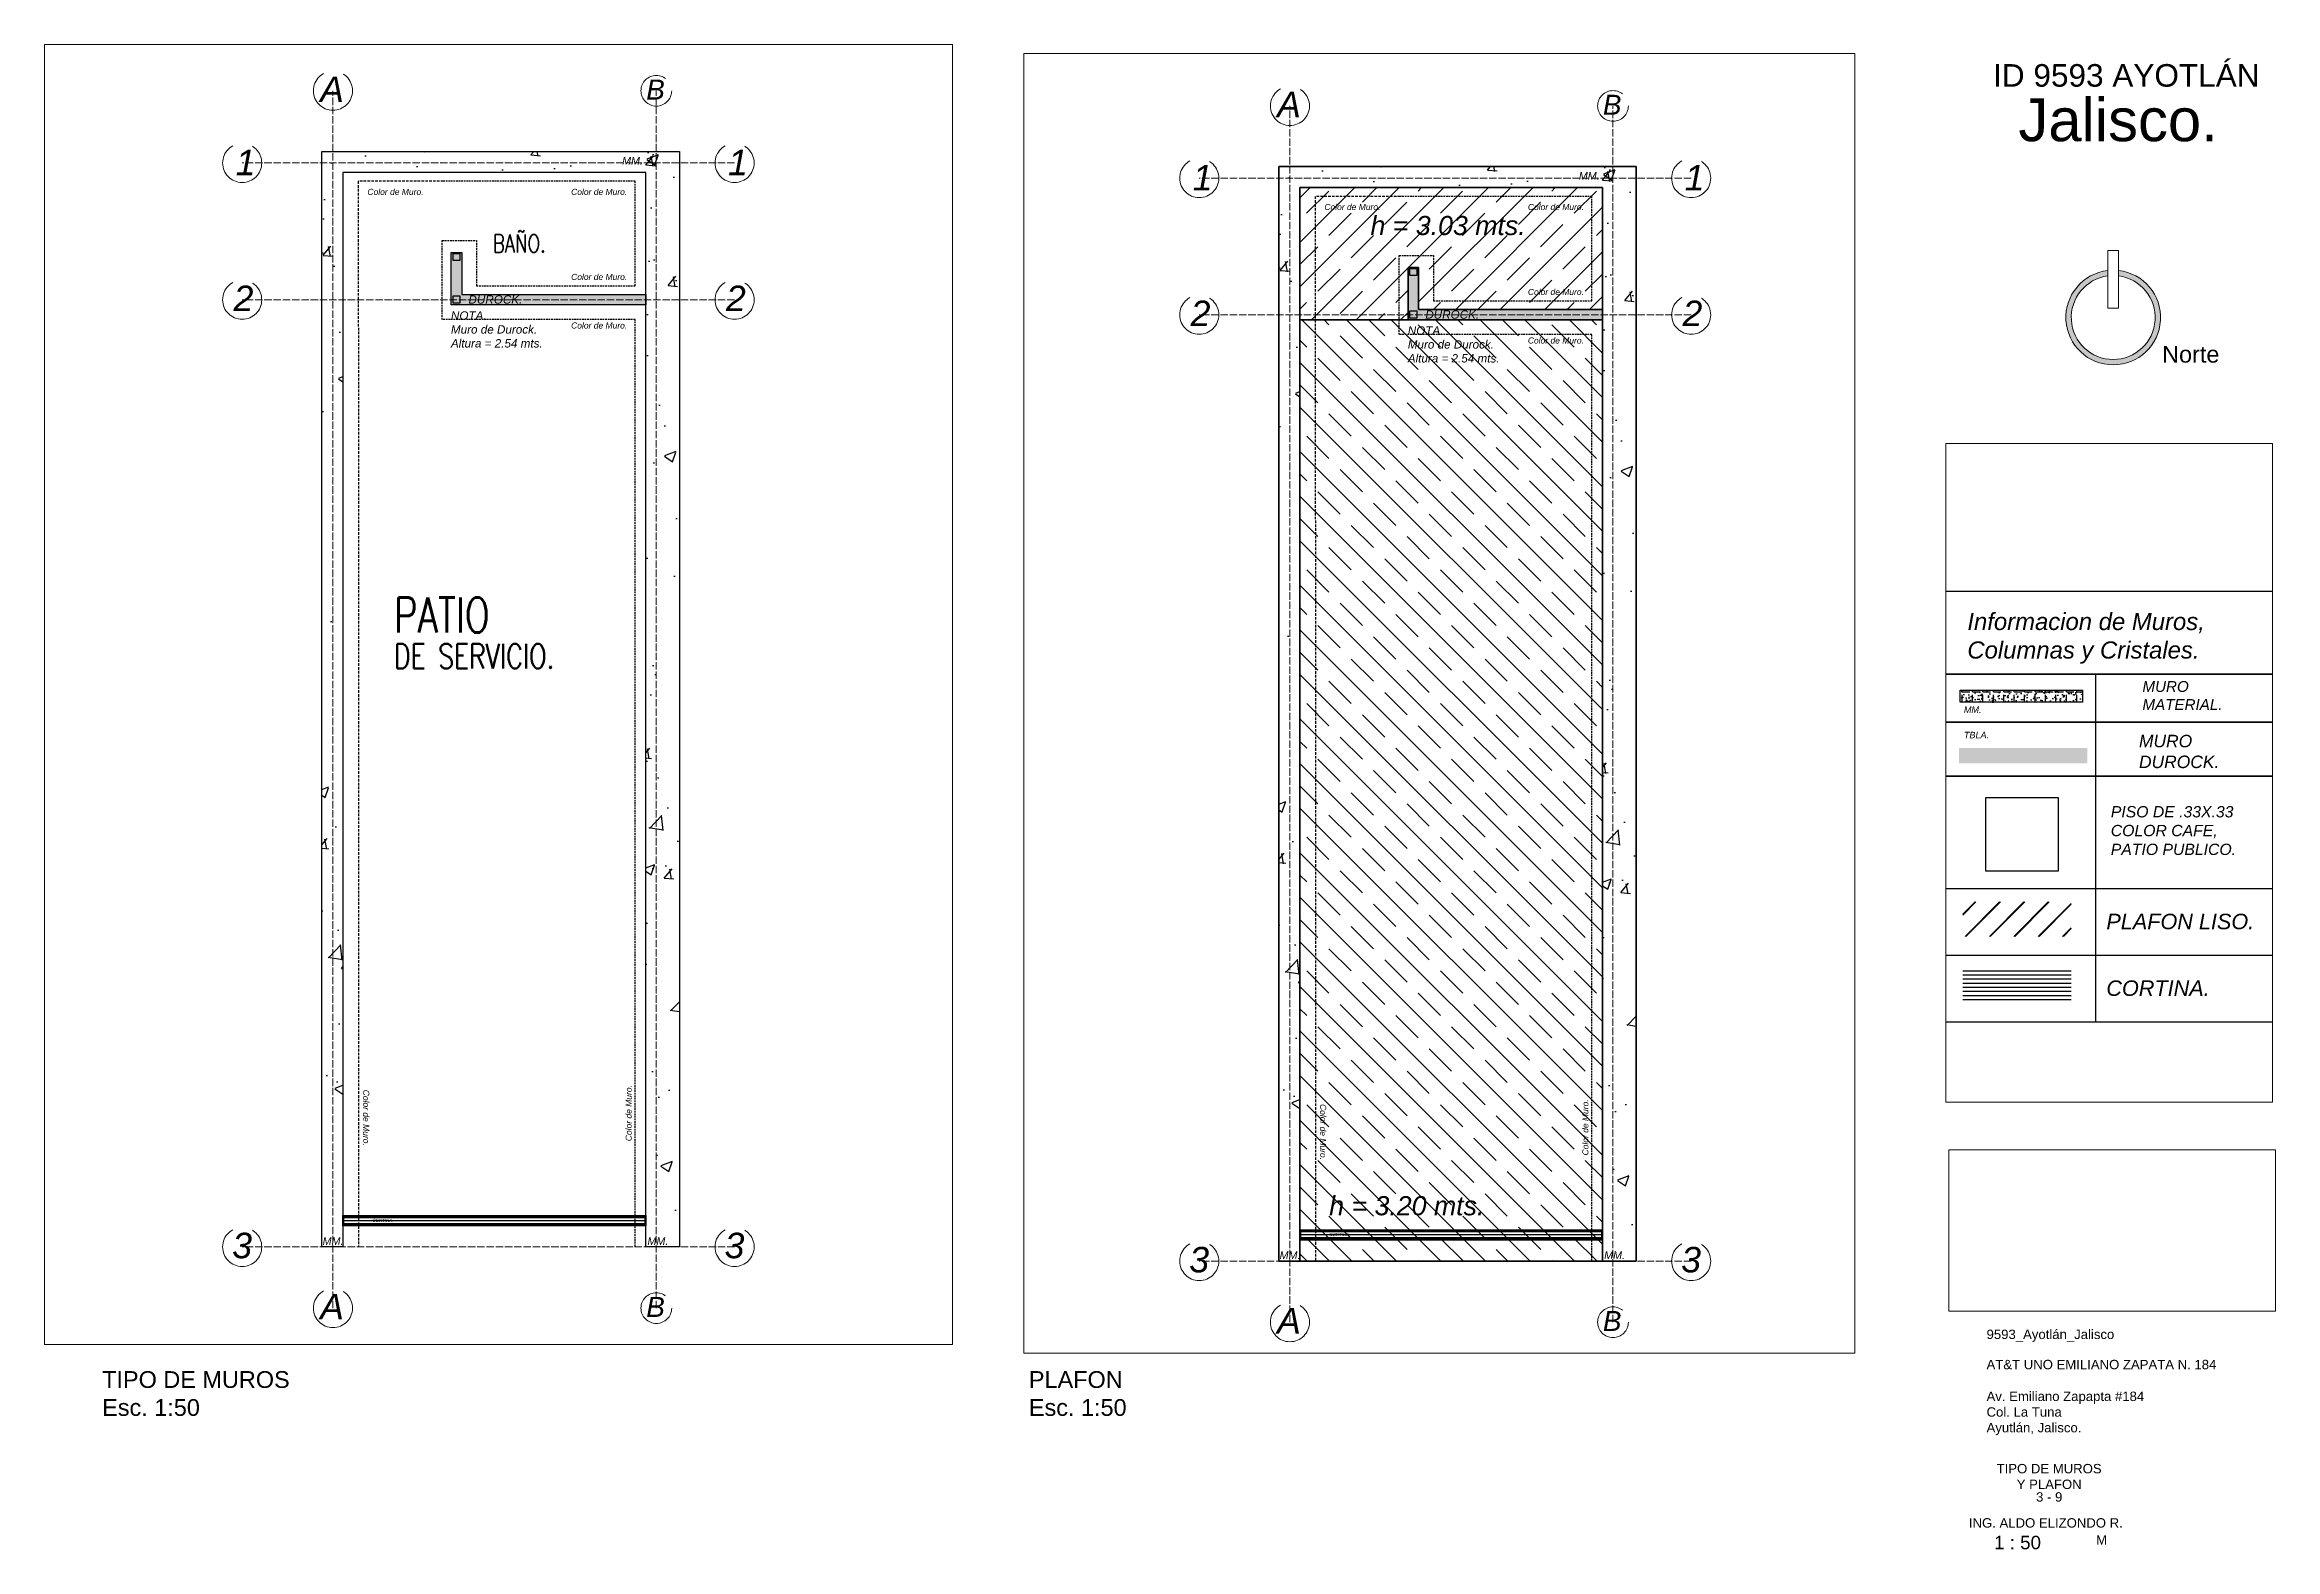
# Paper-space layout 'ARQ-03' of a CAD drawing. Header units: millimetres. Extents: x 82.4 to 165.5, y 72 to 128.1.
# The model-space entities are those that its viewports show. They can reach past a viewport. Long polylines and large blocks are cut down to what shows.
import ezdxf

# ---------------------------------------------------------------- set-up
doc = ezdxf.new("R2010")
doc.units = ezdxf.units.MM
doc.linetypes.add('ACAD_ISO02W100', pattern=[15, 12, -3])
doc.linetypes.add('X-BB-NEW$0$HIDDEN2', pattern=[0.1875, 0.125, -0.0625])
for name, color, linetype, lineweight in [('COTAS', 116, 'ACAD_ISO02W100', 20), ('INFORMACION DE AREAS', 64, 'Continuous', 18), ('MURO DUROCK', 61, 'Continuous', 25), ('PLAFON', 94, 'Continuous', 25), ('SOLAPA', 250, 'Continuous', 18)]:
    doc.layers.add(name, color=color, linetype=linetype, lineweight=lineweight)
for name, color, linetype in [('CUADRO IMFORMATIVO', 93, 'Continuous'), ('MUROS - ARQ.', 116, 'Continuous'), ('MUROS ACABADO.', 60, 'Continuous')]:
    doc.layers.add(name, color=color, linetype=linetype)
doc.styles.add('ROMANS', font='romans.shx', dxfattribs={"width": 0.75})
doc.styles.get("Standard").update_dxf_attribs({"font": 'arial.ttf'})

# ---------------------------------------------------------------- blocks, each defined once
blk = doc.blocks.new('COTAS COLOR VERDE')
at = {"layer": 'COTAS', "ltscale": 0.09}
for points in [[(10969.4, 3811.214), (10969.4, 3822.793)], [(10972.475, 3811.214), (10972.475, 3822.793)], [(10973.219, 3822.106), (10968.537, 3822.106)], [(10973.219, 3820.805), (10968.537, 3820.805)], [(10973.219, 3811.796), (10968.537, 3811.796)]]:
    blk.add_lwpolyline(points, dxfattribs=at)
at = {"layer": 'COTAS', "color": 122}
for centre, radius in [((10969.4, 3822.793), 0.186), ((10972.475, 3822.793), 0.146), ((10968.537, 3822.106), 0.186), ((10973.219, 3822.106), 0.186), ((10968.537, 3820.805), 0.186), ((10973.219, 3820.805), 0.186), ((10968.537, 3811.796), 0.186), ((10973.219, 3811.796), 0.186), ((10969.4, 3811.214), 0.186), ((10972.475, 3811.214), 0.146)]:
    blk.add_circle(centre, radius, dxfattribs=at)
at = {"layer": 'COTAS', "color": 122, "attachment_point": 1}
for s, insert, char_height in [('{\\fArial|b0|i1|c0|p34;A}', (10969.278, 3822.928), 0.24282), ('{\\fArial|b0|i1|c0|p34;B}', (10972.379, 3822.899), 0.18998), ('{\\fArial|b0|i1|c0|p34;1}', (10968.475, 3822.232), 0.24282), ('{\\fArial|b0|i1|c0|p34;1}', (10973.157, 3822.232), 0.24282), ('{\\fArial|b0|i1|c0|p34;2}', (10968.455, 3820.94), 0.24282), ('{\\fArial|b0|i1|c0|p34;2}', (10973.137, 3820.94), 0.24282), ('{\\fArial|b0|i1|c0|p34;3}', (10968.442, 3811.931), 0.24282), ('{\\fArial|b0|i1|c0|p34;3}', (10973.124, 3811.931), 0.24282), ('{\\fArial|b0|i1|c0|p34;A}', (10969.278, 3811.349), 0.24282), ('{\\fArial|b0|i1|c0|p34;B}', (10972.379, 3811.32), 0.18998)]:
    blk.add_mtext_dynamic_manual_height_columns(s, width=0.03032, gutter_width=8.818, heights=[0], dxfattribs=dict(at, insert=insert, char_height=char_height))

msp = doc.modelspace()

# ---------------------------------------------------------------- hatches: boundary and pattern name
at = {"layer": 'CUADRO IMFORMATIVO'}
h = msp.add_hatch(dxfattribs=at)
h.set_pattern_fill('ANGLE', color=151, scale=0.010385)
h.set_pattern_definition([(0, (-11794.835896, -4063.511164), (0, 0.07254180236), [0.05275767444, -0.01978412792]), (90, (-11794.835896, -4063.511164), (-0.07254180236, 4e-18), [0.05275767444, -0.01978412792])])
h.paths.add_polyline_path([(10996.895, 3821.204), (10996.895, 3821.287), (10996.043, 3821.287), (10996.043, 3821.204)])
h = msp.add_hatch(dxfattribs=at)
h.set_pattern_fill('AR-CONC', color=50, scale=0.0005)
h.paths.add_polyline_path([(10996.043, 3821.204), (10996.043, 3821.287), (10996.895, 3821.287), (10996.895, 3821.204)])
h = msp.add_hatch(color=52, dxfattribs=at)
h.dxf.hatch_style = 1
h.paths.add_polyline_path([(10996.929, 3820.778), (10996.929, 3820.885), (10996.035, 3820.885), (10996.035, 3820.778)])
h = msp.add_hatch(dxfattribs=at)
h.set_pattern_fill('JIS_LC_20A', color=71, scale=0.006)
h.set_pattern_definition([(45, (26.15879, 1.55825), (-0.0848528137, 0.0848528137), []), (45, (26.16479, 1.55825), (-0.0848528137, 0.0848528137), [])])
h.paths.add_polyline_path([(10996.063, 3819.813), (10996.817, 3819.813), (10996.817, 3819.573), (10996.063, 3819.573)])
h = msp.add_hatch(dxfattribs=at)
h.set_pattern_fill('LINE', color=86, scale=0.009)
h.paths.add_polyline_path([(10996.063, 3819.349), (10996.817, 3819.349), (10996.817, 3819.109), (10996.063, 3819.109)])
at = {"layer": 'MURO DUROCK'}
h = msp.add_hatch(color=52, dxfattribs=at)
h.dxf.hatch_style = 1
h.paths.add_polyline_path([(10970.525, 3821.256), (10970.625, 3821.256), (10970.625, 3820.856), (10972.375, 3820.856), (10972.375, 3820.756), (10970.525, 3820.756)])
at = {"layer": 'MUROS ACABADO.'}
h = msp.add_hatch(dxfattribs=at)
h.set_pattern_fill('AR-CONC', color=50, scale=0.006)
h.paths.add_polyline_path([(10969.295, 3822.216), (10972.695, 3822.216), (10972.695, 3811.796), (10972.375, 3811.796), (10972.375, 3822.016), (10969.495, 3822.016), (10969.495, 3811.796), (10969.295, 3811.796)])
h = msp.add_hatch(color=253, dxfattribs=at)
h.dxf.hatch_style = 1
h.paths.add_polyline_path([(10970.977, 3815.581), (10973.307, 3815.581)], flags=0)
edge = h.paths.add_edge_path(flags=17)
edge.add_line((10970.977, 3815.581), (10973.307, 3815.581))
edge.add_line((10970.977, 3815.581), (10970.977, 3813.005))
edge.add_line((10970.977, 3813.005), (10973.307, 3813.005))
edge.add_line((10973.307, 3813.005), (10973.307, 3814.305))
edge.add_line((10973.307, 3814.305), (10973.387, 3814.305))
edge.add_line((10973.387, 3814.305), (10973.387, 3814.275))
edge.add_line((10973.387, 3814.275), (10973.407, 3814.275))
edge.add_line((10973.407, 3814.275), (10973.407, 3812.905))
edge.add_line((10973.407, 3812.905), (10970.977, 3812.905))
edge.add_line((10970.977, 3812.905), (10970.977, 3812.851))
edge.add_line((10970.977, 3812.851), (10970.977, 3812.751))
edge.add_line((10970.977, 3812.751), (10970.737, 3812.751))
edge.add_line((10970.737, 3812.751), (10970.737, 3802.651))
edge.add_line((10970.737, 3802.651), (10971.247, 3802.651))
edge.add_line((10971.247, 3802.651), (10971.247, 3802.551))
edge.add_line((10971.247, 3802.551), (10970.637, 3802.551))
edge.add_line((10970.637, 3802.551), (10970.637, 3812.851))
edge.add_line((10970.637, 3812.851), (10970.877, 3812.851))
edge.add_line((10970.877, 3812.851), (10970.877, 3815.581))
edge.add_line((10970.877, 3815.581), (10968.507, 3815.581))
edge.add_line((10968.507, 3815.581), (10968.507, 3814.981))
edge.add_line((10968.507, 3814.981), (10967.337, 3814.981))
edge.add_line((10967.337, 3814.981), (10967.337, 3818.621))
edge.add_line((10967.337, 3818.621), (10967.737, 3818.621))
edge.add_line((10967.737, 3818.621), (10967.737, 3818.521))
edge.add_line((10967.737, 3818.521), (10967.437, 3818.521))
edge.add_line((10967.437, 3818.521), (10967.437, 3815.681))
edge.add_line((10967.437, 3815.681), (10967.457, 3815.681))
edge.add_line((10967.457, 3815.681), (10967.457, 3815.081))
edge.add_line((10967.457, 3815.081), (10968.407, 3815.081))
edge.add_line((10968.407, 3815.081), (10968.407, 3815.681))
edge.add_line((10968.407, 3815.681), (10973.407, 3815.681))
edge.add_line((10973.407, 3815.681), (10973.407, 3816.281))
edge.add_line((10973.407, 3816.281), (10974.607, 3816.281))
edge.add_line((10974.607, 3816.281), (10974.607, 3815.681))
edge.add_line((10974.607, 3815.681), (10977.127, 3815.681))
edge.add_line((10977.127, 3815.681), (10977.127, 3815.096))
edge.add_line((10977.127, 3815.096), (10977.042, 3815.096))
edge.add_line((10977.042, 3815.096), (10977.042, 3815.131))
edge.add_line((10977.042, 3815.131), (10977.027, 3815.131))
edge.add_line((10977.027, 3815.131), (10977.027, 3815.581))
edge.add_line((10977.027, 3815.581), (10974.507, 3815.581))
edge.add_line((10974.507, 3815.581), (10974.507, 3816.181))
edge.add_line((10974.507, 3816.181), (10973.507, 3816.181))
edge.add_line((10973.507, 3816.181), (10973.507, 3815.031))
edge.add_line((10973.507, 3815.031), (10973.407, 3815.031))
edge.add_line((10973.407, 3815.031), (10973.387, 3815.031))
edge.add_line((10973.387, 3815.031), (10973.387, 3815.001))
edge.add_line((10973.387, 3815.001), (10973.307, 3815.001))
edge.add_line((10973.307, 3815.001), (10973.307, 3815.031))
edge.add_line((10973.307, 3815.031), (10973.307, 3815.581))
edge = h.paths.add_edge_path()
edge.add_line((10971.247, 3802.551), (10971.347, 3802.551))
edge.add_line((10971.247, 3801.471), (10971.247, 3802.551))
edge.add_line((10971.247, 3801.471), (10970.647, 3801.471))
edge.add_line((10970.647, 3801.471), (10970.647, 3798.491))
edge.add_line((10970.647, 3798.491), (10971.381, 3798.491))
edge.add_line((10971.381, 3798.491), (10971.063, 3796.039))
edge.add_line((10971.063, 3796.039), (10973.377, 3796.039))
edge.add_line((10973.377, 3796.039), (10973.377, 3796.939))
edge.add_line((10973.377, 3796.939), (10973.277, 3796.939))
edge.add_line((10973.277, 3796.939), (10973.277, 3796.139))
edge.add_line((10973.277, 3796.139), (10971.177, 3796.139))
edge.add_line((10971.177, 3796.139), (10971.494, 3798.631))
edge.add_line((10971.494, 3798.631), (10971.394, 3798.631))
edge.add_line((10971.394, 3798.631), (10971.394, 3798.591))
edge.add_line((10971.394, 3798.591), (10970.747, 3798.591))
edge.add_line((10970.747, 3798.591), (10970.747, 3801.371))
edge.add_line((10970.747, 3801.371), (10971.347, 3801.371))
edge.add_line((10971.347, 3801.371), (10971.347, 3802.551))
edge = h.paths.add_edge_path(flags=17)
edge.add_line((10973.307, 3815.581), (10970.977, 3815.581))
edge.add_line((10973.307, 3815.031), (10973.307, 3815.581))
edge.add_line((10973.307, 3815.001), (10973.307, 3815.031))
edge.add_line((10973.387, 3815.001), (10973.307, 3815.001))
edge.add_line((10973.387, 3815.031), (10973.387, 3815.001))
edge.add_line((10973.407, 3815.031), (10973.387, 3815.031))
edge.add_line((10973.507, 3815.031), (10973.407, 3815.031))
edge.add_line((10973.507, 3816.181), (10973.507, 3815.031))
edge.add_line((10974.507, 3816.181), (10973.507, 3816.181))
edge.add_line((10974.507, 3815.581), (10974.507, 3816.181))
edge.add_line((10977.027, 3815.581), (10974.507, 3815.581))
edge.add_line((10977.027, 3815.131), (10977.027, 3815.581))
edge.add_line((10977.042, 3815.131), (10977.027, 3815.131))
edge.add_line((10977.042, 3815.096), (10977.042, 3815.131))
edge.add_line((10977.127, 3815.096), (10977.042, 3815.096))
edge.add_line((10977.127, 3815.681), (10977.127, 3815.096))
edge.add_line((10974.607, 3815.681), (10977.127, 3815.681))
edge.add_line((10974.607, 3816.281), (10974.607, 3815.681))
edge.add_line((10973.407, 3816.281), (10974.607, 3816.281))
edge.add_line((10973.407, 3815.681), (10973.407, 3816.281))
edge.add_line((10968.407, 3815.681), (10973.407, 3815.681))
edge.add_line((10968.407, 3815.081), (10968.407, 3815.681))
edge.add_line((10967.457, 3815.081), (10968.407, 3815.081))
edge.add_line((10967.457, 3815.681), (10967.457, 3815.081))
edge.add_line((10967.437, 3815.681), (10967.457, 3815.681))
edge.add_line((10967.437, 3818.521), (10967.437, 3815.681))
edge.add_line((10967.737, 3818.521), (10967.437, 3818.521))
edge.add_line((10967.737, 3818.621), (10967.737, 3818.521))
edge.add_line((10967.337, 3818.621), (10967.737, 3818.621))
edge.add_line((10967.337, 3814.981), (10967.337, 3818.621))
edge.add_line((10968.507, 3814.981), (10967.337, 3814.981))
edge.add_line((10968.507, 3815.581), (10968.507, 3814.981))
edge.add_line((10970.877, 3815.581), (10968.507, 3815.581))
edge.add_line((10970.877, 3812.851), (10970.877, 3815.581))
edge.add_line((10970.637, 3812.851), (10970.877, 3812.851))
edge.add_line((10970.637, 3802.551), (10970.637, 3812.851))
edge.add_line((10971.247, 3802.551), (10970.637, 3802.551))
edge.add_line((10971.247, 3802.651), (10971.247, 3802.551))
edge.add_line((10970.737, 3802.651), (10971.247, 3802.651))
edge.add_line((10970.737, 3812.751), (10970.737, 3802.651))
edge.add_line((10970.977, 3812.751), (10970.737, 3812.751))
edge.add_line((10970.977, 3812.851), (10970.977, 3812.751))
edge.add_line((10970.977, 3812.905), (10970.977, 3812.851))
edge.add_line((10973.407, 3812.905), (10970.977, 3812.905))
edge.add_line((10973.407, 3814.275), (10973.407, 3812.905))
edge.add_line((10973.387, 3814.275), (10973.407, 3814.275))
edge.add_line((10973.387, 3814.305), (10973.387, 3814.275))
edge.add_line((10973.307, 3814.305), (10973.387, 3814.305))
edge.add_line((10973.307, 3813.005), (10973.307, 3814.305))
edge.add_line((10970.977, 3813.005), (10973.307, 3813.005))
edge.add_line((10970.977, 3815.581), (10970.977, 3813.005))
h = msp.add_hatch(color=253, dxfattribs=at)
h.dxf.hatch_style = 1
h.paths.add_polyline_path([(10970.977, 3815.581), (10973.307, 3815.581)], flags=0)
edge = h.paths.add_edge_path(flags=17)
edge.add_line((10970.977, 3815.581), (10973.307, 3815.581))
edge.add_line((10970.977, 3815.581), (10970.977, 3813.005))
edge.add_line((10970.977, 3813.005), (10973.307, 3813.005))
edge.add_line((10973.307, 3813.005), (10973.307, 3814.305))
edge.add_line((10973.307, 3814.305), (10973.387, 3814.305))
edge.add_line((10973.387, 3814.305), (10973.387, 3814.275))
edge.add_line((10973.387, 3814.275), (10973.407, 3814.275))
edge.add_line((10973.407, 3814.275), (10973.407, 3812.905))
edge.add_line((10973.407, 3812.905), (10970.977, 3812.905))
edge.add_line((10970.977, 3812.905), (10970.977, 3812.851))
edge.add_line((10970.977, 3812.851), (10970.977, 3812.751))
edge.add_line((10970.977, 3812.751), (10970.737, 3812.751))
edge.add_line((10970.737, 3812.751), (10970.737, 3802.651))
edge.add_line((10970.737, 3802.651), (10971.247, 3802.651))
edge.add_line((10971.247, 3802.651), (10971.247, 3802.551))
edge.add_line((10971.247, 3802.551), (10970.637, 3802.551))
edge.add_line((10970.637, 3802.551), (10970.637, 3812.851))
edge.add_line((10970.637, 3812.851), (10970.877, 3812.851))
edge.add_line((10970.877, 3812.851), (10970.877, 3815.581))
edge.add_line((10970.877, 3815.581), (10968.507, 3815.581))
edge.add_line((10968.507, 3815.581), (10968.507, 3814.981))
edge.add_line((10968.507, 3814.981), (10967.337, 3814.981))
edge.add_line((10967.337, 3814.981), (10967.337, 3818.621))
edge.add_line((10967.337, 3818.621), (10967.737, 3818.621))
edge.add_line((10967.737, 3818.621), (10967.737, 3818.521))
edge.add_line((10967.737, 3818.521), (10967.437, 3818.521))
edge.add_line((10967.437, 3818.521), (10967.437, 3815.681))
edge.add_line((10967.437, 3815.681), (10967.457, 3815.681))
edge.add_line((10967.457, 3815.681), (10967.457, 3815.081))
edge.add_line((10967.457, 3815.081), (10968.407, 3815.081))
edge.add_line((10968.407, 3815.081), (10968.407, 3815.681))
edge.add_line((10968.407, 3815.681), (10973.407, 3815.681))
edge.add_line((10973.407, 3815.681), (10973.407, 3816.281))
edge.add_line((10973.407, 3816.281), (10974.607, 3816.281))
edge.add_line((10974.607, 3816.281), (10974.607, 3815.681))
edge.add_line((10974.607, 3815.681), (10977.127, 3815.681))
edge.add_line((10977.127, 3815.681), (10977.127, 3815.096))
edge.add_line((10977.127, 3815.096), (10977.042, 3815.096))
edge.add_line((10977.042, 3815.096), (10977.042, 3815.131))
edge.add_line((10977.042, 3815.131), (10977.027, 3815.131))
edge.add_line((10977.027, 3815.131), (10977.027, 3815.581))
edge.add_line((10977.027, 3815.581), (10974.507, 3815.581))
edge.add_line((10974.507, 3815.581), (10974.507, 3816.181))
edge.add_line((10974.507, 3816.181), (10973.507, 3816.181))
edge.add_line((10973.507, 3816.181), (10973.507, 3815.031))
edge.add_line((10973.507, 3815.031), (10973.407, 3815.031))
edge.add_line((10973.407, 3815.031), (10973.387, 3815.031))
edge.add_line((10973.387, 3815.031), (10973.387, 3815.001))
edge.add_line((10973.387, 3815.001), (10973.307, 3815.001))
edge.add_line((10973.307, 3815.001), (10973.307, 3815.031))
edge.add_line((10973.307, 3815.031), (10973.307, 3815.581))
edge = h.paths.add_edge_path()
edge.add_line((10971.247, 3802.551), (10971.347, 3802.551))
edge.add_line((10971.247, 3801.471), (10971.247, 3802.551))
edge.add_line((10971.247, 3801.471), (10970.647, 3801.471))
edge.add_line((10970.647, 3801.471), (10970.647, 3798.491))
edge.add_line((10970.647, 3798.491), (10971.381, 3798.491))
edge.add_line((10971.381, 3798.491), (10971.063, 3796.039))
edge.add_line((10971.063, 3796.039), (10973.377, 3796.039))
edge.add_line((10973.377, 3796.039), (10973.377, 3796.939))
edge.add_line((10973.377, 3796.939), (10973.277, 3796.939))
edge.add_line((10973.277, 3796.939), (10973.277, 3796.139))
edge.add_line((10973.277, 3796.139), (10971.177, 3796.139))
edge.add_line((10971.177, 3796.139), (10971.494, 3798.631))
edge.add_line((10971.494, 3798.631), (10971.394, 3798.631))
edge.add_line((10971.394, 3798.631), (10971.394, 3798.591))
edge.add_line((10971.394, 3798.591), (10970.747, 3798.591))
edge.add_line((10970.747, 3798.591), (10970.747, 3801.371))
edge.add_line((10970.747, 3801.371), (10971.347, 3801.371))
edge.add_line((10971.347, 3801.371), (10971.347, 3802.551))
edge = h.paths.add_edge_path(flags=17)
edge.add_line((10973.307, 3815.581), (10970.977, 3815.581))
edge.add_line((10973.307, 3815.031), (10973.307, 3815.581))
edge.add_line((10973.307, 3815.001), (10973.307, 3815.031))
edge.add_line((10973.387, 3815.001), (10973.307, 3815.001))
edge.add_line((10973.387, 3815.031), (10973.387, 3815.001))
edge.add_line((10973.407, 3815.031), (10973.387, 3815.031))
edge.add_line((10973.507, 3815.031), (10973.407, 3815.031))
edge.add_line((10973.507, 3816.181), (10973.507, 3815.031))
edge.add_line((10974.507, 3816.181), (10973.507, 3816.181))
edge.add_line((10974.507, 3815.581), (10974.507, 3816.181))
edge.add_line((10977.027, 3815.581), (10974.507, 3815.581))
edge.add_line((10977.027, 3815.131), (10977.027, 3815.581))
edge.add_line((10977.042, 3815.131), (10977.027, 3815.131))
edge.add_line((10977.042, 3815.096), (10977.042, 3815.131))
edge.add_line((10977.127, 3815.096), (10977.042, 3815.096))
edge.add_line((10977.127, 3815.681), (10977.127, 3815.096))
edge.add_line((10974.607, 3815.681), (10977.127, 3815.681))
edge.add_line((10974.607, 3816.281), (10974.607, 3815.681))
edge.add_line((10973.407, 3816.281), (10974.607, 3816.281))
edge.add_line((10973.407, 3815.681), (10973.407, 3816.281))
edge.add_line((10968.407, 3815.681), (10973.407, 3815.681))
edge.add_line((10968.407, 3815.081), (10968.407, 3815.681))
edge.add_line((10967.457, 3815.081), (10968.407, 3815.081))
edge.add_line((10967.457, 3815.681), (10967.457, 3815.081))
edge.add_line((10967.437, 3815.681), (10967.457, 3815.681))
edge.add_line((10967.437, 3818.521), (10967.437, 3815.681))
edge.add_line((10967.737, 3818.521), (10967.437, 3818.521))
edge.add_line((10967.737, 3818.621), (10967.737, 3818.521))
edge.add_line((10967.337, 3818.621), (10967.737, 3818.621))
edge.add_line((10967.337, 3814.981), (10967.337, 3818.621))
edge.add_line((10968.507, 3814.981), (10967.337, 3814.981))
edge.add_line((10968.507, 3815.581), (10968.507, 3814.981))
edge.add_line((10970.877, 3815.581), (10968.507, 3815.581))
edge.add_line((10970.877, 3812.851), (10970.877, 3815.581))
edge.add_line((10970.637, 3812.851), (10970.877, 3812.851))
edge.add_line((10970.637, 3802.551), (10970.637, 3812.851))
edge.add_line((10971.247, 3802.551), (10970.637, 3802.551))
edge.add_line((10971.247, 3802.651), (10971.247, 3802.551))
edge.add_line((10970.737, 3802.651), (10971.247, 3802.651))
edge.add_line((10970.737, 3812.751), (10970.737, 3802.651))
edge.add_line((10970.977, 3812.751), (10970.737, 3812.751))
edge.add_line((10970.977, 3812.851), (10970.977, 3812.751))
edge.add_line((10970.977, 3812.905), (10970.977, 3812.851))
edge.add_line((10973.407, 3812.905), (10970.977, 3812.905))
edge.add_line((10973.407, 3814.275), (10973.407, 3812.905))
edge.add_line((10973.387, 3814.275), (10973.407, 3814.275))
edge.add_line((10973.387, 3814.305), (10973.387, 3814.275))
edge.add_line((10973.307, 3814.305), (10973.387, 3814.305))
edge.add_line((10973.307, 3813.005), (10973.307, 3814.305))
edge.add_line((10970.977, 3813.005), (10973.307, 3813.005))
edge.add_line((10970.977, 3815.581), (10970.977, 3813.005))
h = msp.add_hatch(dxfattribs=at)
h.set_pattern_fill('LINE', color=86, scale=0.009, angle=180)
h.set_pattern_definition([(180, (0, 0.2), (-3e-18, -0.028575), [])])
h.paths.add_polyline_path([(10972.375, 3811.996), (10969.495, 3811.996), (10969.495, 3812.095), (10972.375, 3812.095)])
h = msp.add_hatch(color=104, dxfattribs=at)
h.dxf.hatch_style = 1
h.paths.add_polyline_path([(10969.504, 3812.095), (10969.495, 3812.095), (10969.495, 3811.996), (10969.504, 3811.996)])
h = msp.add_hatch(color=104, dxfattribs=at)
h.dxf.hatch_style = 1
h.paths.add_polyline_path([(10969.504, 3812.095), (10969.504, 3812.086), (10972.366, 3812.086), (10972.366, 3812.095)])
h = msp.add_hatch(color=104, dxfattribs=at)
h.dxf.hatch_style = 1
h.paths.add_polyline_path([(10972.375, 3812.095), (10972.366, 3812.095), (10972.366, 3811.996), (10972.375, 3811.996)])
h = msp.add_hatch(color=104, dxfattribs=at)
h.dxf.hatch_style = 1
h.paths.add_polyline_path([(10969.504, 3812.005), (10969.504, 3811.996), (10972.366, 3811.996), (10972.366, 3812.005)])
at = {"layer": 'PLAFON'}
h = msp.add_hatch(dxfattribs=at)
h.set_pattern_fill('JIS_STN_1E', color=61, scale=0.3)
h.paths.add_polyline_path([(10969.495, 3822.016), (10972.375, 3822.016), (10972.375, 3820.856), (10970.625, 3820.856), (10970.625, 3821.256), (10970.525, 3821.256), (10970.525, 3820.756), (10969.495, 3820.756)])
h = msp.add_hatch(dxfattribs=at)
h.set_pattern_fill('JIS_STN_1E', color=61, scale=0.3, angle=90)
h.paths.add_polyline_path([(10969.495, 3820.756), (10972.375, 3820.756), (10972.375, 3811.796), (10969.495, 3811.796)])

# ---------------------------------------------------------------- linework, layer by layer
at = {"layer": 'CUADRO IMFORMATIVO'}
for p, q in [((10998.248, 3821.973), (10995.94, 3821.973)), ((10995.94, 3821.973), (10995.94, 3821.397)), ((10995.94, 3821.397), (10998.248, 3821.397)), ((10995.94, 3821.397), (10998.248, 3821.397)), ((10998.248, 3821.397), (10995.94, 3821.397)), ((10995.94, 3821.397), (10995.94, 3820.683)), ((10996.985, 3821.397), (10996.985, 3820.689)), ((10995.94, 3821.065), (10998.248, 3821.065)), ((10998.248, 3821.065), (10995.94, 3821.065)), ((10996.985, 3821.004), (10996.985, 3819.44)), ((10995.94, 3820.689), (10998.248, 3820.689)), ((10998.248, 3820.689), (10995.94, 3820.689)), ((10995.94, 3820.683), (10995.94, 3819.44)), ((10996.985, 3820.54), (10996.985, 3818.976)), ((10995.94, 3820.219), (10995.94, 3818.976)), ((10998.248, 3819.904), (10995.94, 3819.904)), ((10998.248, 3819.904), (10995.94, 3819.904)), ((10998.248, 3819.44), (10995.94, 3819.44)), ((10998.248, 3819.44), (10995.94, 3819.44)), ((10998.248, 3818.976), (10995.94, 3818.976))]:
    msp.add_line(p, q, dxfattribs=at)
at = {"layer": 'CUADRO IMFORMATIVO', "color": 60}
msp.add_lwpolyline([(10996.043, 3821.204), (10996.043, 3821.287), (10996.895, 3821.287), (10996.895, 3821.204)], close=True, dxfattribs=at)
at = {"layer": 'CUADRO IMFORMATIVO', "color": 71}
msp.add_lwpolyline([(10996.22, 3820.029), (10996.729, 3820.029), (10996.729, 3820.538), (10996.22, 3820.538)], close=True, dxfattribs=at)
at = {"layer": 'MURO DUROCK'}
msp.add_lwpolyline([(10970.525, 3821.256), (10970.625, 3821.256), (10970.625, 3820.856), (10972.375, 3820.856), (10972.375, 3820.756), (10970.525, 3820.756), (10970.525, 3821.256)], dxfattribs=at)
at = {"layer": 'MUROS - ARQ.'}
msp.add_lwpolyline([(10972.375, 3811.796), (10972.695, 3811.796), (10972.695, 3822.216), (10969.295, 3822.216), (10969.295, 3811.796), (10969.495, 3811.796), (10969.495, 3822.016), (10972.375, 3822.016), (10972.375, 3820.856), (10970.625, 3820.856), (10970.625, 3821.256), (10970.525, 3821.256), (10970.525, 3820.756), (10972.375, 3820.756)], close=True, dxfattribs=at)
msp.add_lwpolyline([(10969.495, 3811.796), (10972.375, 3811.796)], dxfattribs=at)
at = {"layer": 'MUROS ACABADO.'}
msp.add_lwpolyline([(10969.295, 3822.216), (10972.695, 3822.216), (10972.695, 3811.796), (10972.375, 3811.796), (10972.375, 3822.016), (10969.495, 3822.016), (10969.495, 3811.796), (10969.295, 3811.796), (10969.295, 3822.216)], dxfattribs=at)
at = {"layer": 'MUROS ACABADO.', "color": 253, "linetype": 'X-BB-NEW$0$HIDDEN2', "ltscale": 3}
msp.add_lwpolyline([(10970.45, 3821.932), (10969.641, 3821.932), (10969.644, 3811.796)], dxfattribs=at)
at = {"layer": 'MUROS ACABADO.', "color": 30, "linetype": 'X-BB-NEW$0$HIDDEN2', "ltscale": 2}
msp.add_lwpolyline([(10972.275, 3811.803), (10972.274, 3820.618), (10970.44, 3820.618), (10970.44, 3821.369), (10970.766, 3821.369), (10970.766, 3820.938), (10972.274, 3820.938), (10972.274, 3821.932), (10970.45, 3821.932)], dxfattribs=at)
at = {"layer": 'MUROS ACABADO.', "color": 96}
for points in [[(10970.542, 3821.246), (10970.608, 3821.246), (10970.608, 3821.179), (10970.542, 3821.179)], [(10970.542, 3820.841), (10970.608, 3820.841), (10970.608, 3820.774), (10970.542, 3820.774)]]:
    msp.add_lwpolyline(points, close=True, dxfattribs=at)
at = {"layer": 'MUROS ACABADO.'}
for points in [[(10972.375, 3811.996), (10969.495, 3811.996), (10969.495, 3812.095), (10972.375, 3812.095)], [(10972.366, 3812.005), (10969.504, 3812.005), (10969.504, 3812.086), (10972.366, 3812.086)]]:
    msp.add_lwpolyline(points, close=True, dxfattribs=at)
at = {"layer": 'PLAFON', "color": 61}
for p, q in [((10969.495, 3820.756), (10972.375, 3820.756)), ((10969.495, 3811.796), (10969.495, 3820.756)), ((10972.375, 3820.756), (10972.375, 3811.796)), ((10972.375, 3811.796), (10969.495, 3811.796))]:
    msp.add_line(p, q, dxfattribs=at)
msp.add_lwpolyline([(10969.495, 3822.016), (10972.375, 3822.016), (10972.375, 3820.856), (10970.625, 3820.856), (10970.625, 3821.256), (10970.525, 3821.256), (10970.525, 3820.756), (10969.495, 3820.756), (10969.495, 3822.016)], dxfattribs=at)

# ---------------------------------------------------------------- block references
at = {"layer": 'COTAS'}
msp.add_blockref('COTAS COLOR VERDE', (0, 0), dxfattribs=at)

# ---------------------------------------------------------------- texts
at = {"layer": 'CUADRO IMFORMATIVO', "color": 7, "attachment_point": 1}
for s, insert, char_height in [('{\\fArial|b0|i1|c0|p34;Informacion de Muros, \\PColumnas y Cristales.}', (10996.094, 3821.824), 0.11888), ('{\\fArial|b0|i1|c0|p34;MURO \\PMATERIAL.}', (10997.312, 3821.35), 0.0755), ('{\\fArial|b0|i1|c0|p34;MURO \\PDUROCK.}', (10997.288, 3820.976), 0.08676), ('{\\fArial|b0|i1|c0|p34;PISO DE .33X.33\\PCOLOR CAFE, \\PPATIO PUBLICO. }', (10997.092, 3820.48), 0.07849)]:
    msp.add_mtext_dynamic_manual_height_columns(s, width=3.703, gutter_width=12.5, heights=[0], dxfattribs=dict(at, insert=insert, char_height=char_height))
at = {"layer": 'CUADRO IMFORMATIVO', "color": 61, "char_height": 0.04516, "attachment_point": 1}
for s, insert in [('{\\fArial|b0|i1|c0|p34;MM.}', (10996.07, 3821.174)), ('{\\fArial|b0|i1|c0|p34;TBLA.}', (10996.07, 3820.997))]:
    msp.add_mtext_dynamic_manual_height_columns(s, width=3.703, gutter_width=12.5, heights=[0], dxfattribs=dict(at, insert=insert))
at = {"layer": 'CUADRO IMFORMATIVO', "color": 255, "char_height": 0.10772, "attachment_point": 1}
for s, insert in [('{\\fArial|b0|i1|c0|p34;PLAFON LISO.}', (10997.061, 3819.731)), ('{\\fArial|b0|i1|c0|p34;CORTINA.}', (10997.061, 3819.267))]:
    msp.add_mtext_dynamic_manual_height_columns(s, width=3.703, gutter_width=12.5, heights=[0], dxfattribs=dict(at, insert=insert))
at = {"layer": 'INFORMACION DE AREAS', "color": 64, "style": 'ROMANS', "width": 0.75}
for s, height, p in [('BAÑO.', 0.1683, (10970.921, 3821.256)), ('PATIO', 0.3328, (10969.981, 3817.64)), ('DE SERVICIO.', 0.23376, (10969.981, 3817.298))]:
    msp.add_text(s, height=height, dxfattribs=at).set_placement(p)
at = {"layer": 'MURO DUROCK', "color": 61, "char_height": 0.07943, "attachment_point": 1}
for s, insert in [('{\\fArial|b0|i1|c0|p34;DUROCK.}', (10970.689, 3820.847)), ('{\\fArial|b0|i1|c0|p34;NOTA.\\PMuro de Durock.\\PAltura = 2.54 mts.}', (10970.522, 3820.695))]:
    msp.add_mtext_dynamic_manual_height_columns(s, width=3.703, gutter_width=12.5, heights=[0], dxfattribs=dict(at, insert=insert))
at = {"layer": 'MUROS ACABADO.', "color": 61, "char_height": 0.07292, "attachment_point": 1}
for insert in [(10972.15, 3822.163), (10969.302, 3811.888), (10972.391, 3811.888)]:
    msp.add_mtext_dynamic_manual_height_columns('{\\fArial|b0|i1|c0|p34;MM.}', width=3.703, gutter_width=12.5, heights=[0], dxfattribs=dict(at, insert=insert))
at = {"layer": 'MUROS ACABADO.', "color": 252, "insert": (10969.728, 3821.86), "char_height": 0.05773, "attachment_point": 1}
msp.add_mtext_dynamic_manual_height_columns('{\\fArial|b0|i1|c0|p34;Color de Muro.}', width=3.703, gutter_width=12.5, heights=[0], dxfattribs=at)
at = {"layer": 'MUROS ACABADO.', "color": 30, "char_height": 0.05773, "attachment_point": 1}
for insert in [(10971.665, 3821.86), (10971.665, 3821.051), (10971.665, 3820.589)]:
    msp.add_mtext_dynamic_manual_height_columns('{\\fArial|b0|i1|c0|p34;Color de Muro.}', width=3.703, gutter_width=12.5, heights=[0], dxfattribs=dict(at, insert=insert))
at = {"layer": 'MUROS ACABADO.', "color": 30, "insert": (10972.183, 3812.802), "char_height": 0.05773, "attachment_point": 1, "rotation": 90}
msp.add_mtext_dynamic_manual_height_columns('{\\fArial|b0|i1|c0|p34;Color de Muro.}', width=3.703, gutter_width=12.5, heights=[0], dxfattribs=at)
at = {"layer": 'MUROS ACABADO.', "color": 252, "insert": (10969.745, 3813.291), "char_height": 0.05773, "attachment_point": 1, "rotation": 270}
msp.add_mtext_dynamic_manual_height_columns('{\\fArial|b0|i1|c0|p34;Color de Muro.}', width=3.703, gutter_width=12.5, heights=[0], dxfattribs=at)
at = {"layer": 'MUROS ACABADO.', "color": 106, "insert": (10969.775, 3812.063), "char_height": 0.02977, "attachment_point": 1}
msp.add_mtext_dynamic_manual_height_columns('{\\fArial|b0|i1|c0|p34;CORTINA.}', width=3.703, gutter_width=12.5, heights=[0], dxfattribs=at)
at = {"layer": 'PLAFON', "color": 84, "char_height": 0.18204, "attachment_point": 1}
for s, insert in [('{\\fArial|b0|i1|c0|p34;h = 3.03 mts.}', (10970.167, 3821.746)), ('{\\fArial|b0|i1|c0|p34;h = 3.20 mts.}', (10969.774, 3812.414))]:
    msp.add_mtext_dynamic_manual_height_columns(s, width=3.703, gutter_width=12.5, heights=[0], dxfattribs=dict(at, insert=insert))

psp = doc.layouts.new('ARQ-03')

# ---------------------------------------------------------------- hatches: boundary and pattern name
at = {"layer": 'SOLAPA'}
h = psp.add_hatch(color=256, dxfattribs=at)
h.dxf.hatch_style = 1
h.paths.add_polyline_path([(159.626, 119.652), (159.626, 119.45, -15.463637), (159.224, 119.45), (159.224, 119.652, 17.46136)])

# ---------------------------------------------------------------- linework, layer by layer
psp.add_lwpolyline([(159.224, 118.244), (159.224, 120.4), (159.626, 120.4), (159.626, 118.244)], close=True, dxfattribs=at)
for radius, start, end in [(1.763, 96.55542, 83.44458), (1.563, 97.40008, 82.59992)]:
    psp.add_arc((159.425, 117.9), radius, start, end, dxfattribs=at)

# ---------------------------------------------------------------- texts
at = {"layer": 'SOLAPA', "attachment_point": 1}
for s, width, heights, insert, char_height in [('\\pi2.0549;ID 9593 AYOTLÁN', 13.82729, [2.333], (152.897, 127.34), 0.84081), ('\\pi3.3276;Jalisco.', 13.82729, [2.466], (152.566, 126.062), 1.59402), ('Norte', 22.68618, [0], (161.245, 116.846), 0.625), ('9593_Ayotlán_Jalisco', 23.37132, [0], (154.708, 80.2), 0.35), ('AT&T UNO EMILIANO ZAPATA N. 184', 23.37132, [0], (154.708, 79.075), 0.35), ('TIPO DE MUROS \\PEsc. 1:50', 22.68618, [0], (84.533, 78.654), 0.625), ('PLAFON\\PEsc. 1:50', 22.68618, [0], (119.044, 78.654), 0.625), ('Av. Emiliano Zapapta #184\\PCol. La Tuna\\PAyutlán, Jalisco.', 23.37132, [4.461], (154.708, 77.891), 0.35), ('\\pi1.2175;TIPO DE MUROS \\P\\pi1.9665;Y PLAFON', 6.30978, [1.862], (153.865, 75.197), 0.35), ('\\pi2.6867;3 - 9', 6.30978, [1.46], (153.865, 74.143), 0.35), ('ING. ALDO ELIZONDO R.', 12.25027, [0], (154.05, 73.176), 0.35), ('\\pi0.93798;1 : 50', 3.51409, [1.255], (154.05, 72.521), 0.5), ('M', 2.80981, [1.297], (158.788, 72.543), 0.35)]:
    psp.add_mtext_dynamic_manual_height_columns(s, width=width, gutter_width=12.5, heights=heights, dxfattribs=dict(at, insert=insert, char_height=char_height))

# ---------------------------------------------------------------- viewports
at = {"layer": 'MUROS ACABADO.', "color": 7, "true_color": 0xfcfcfc, "view_target_point": (10971.246, 3809.091)}
vp = psp.add_viewport(center=(99.292, 103.857), size=(33.804, 48.4193), view_center_point=(-0.272, 7.959), view_height=12.3637, dxfattribs=at)
vp.frozen_layers = ['MUROS - ARQ.', 'PLAFON', 'SOLAPA']
at = {"layer": 'MUROS ACABADO.', "color": 7, "true_color": 0xfcfcfc}
vp = psp.add_viewport(center=(134.329, 103.53), size=(30.954, 48.4193), view_center_point=(10970.822, 3817.106), view_height=12.3751, status=3, dxfattribs=at)
vp.frozen_layers = ['INFORMACION DE AREAS', 'SOLAPA']
for center, size, view_center_point, view_height, status in [((159.271, 100.938), (12.162, 24.5356), (10997.08, 3820.711), 4.5835, 4), ((159.383, 83.893), (12.162, 6.0042), (11005.58, 3820.075), 2.36119, 5)]:
    psp.add_viewport(center=center, size=size, view_center_point=view_center_point, view_height=view_height, status=status, dxfattribs=at)

doc.saveas('drawing.dxf')
